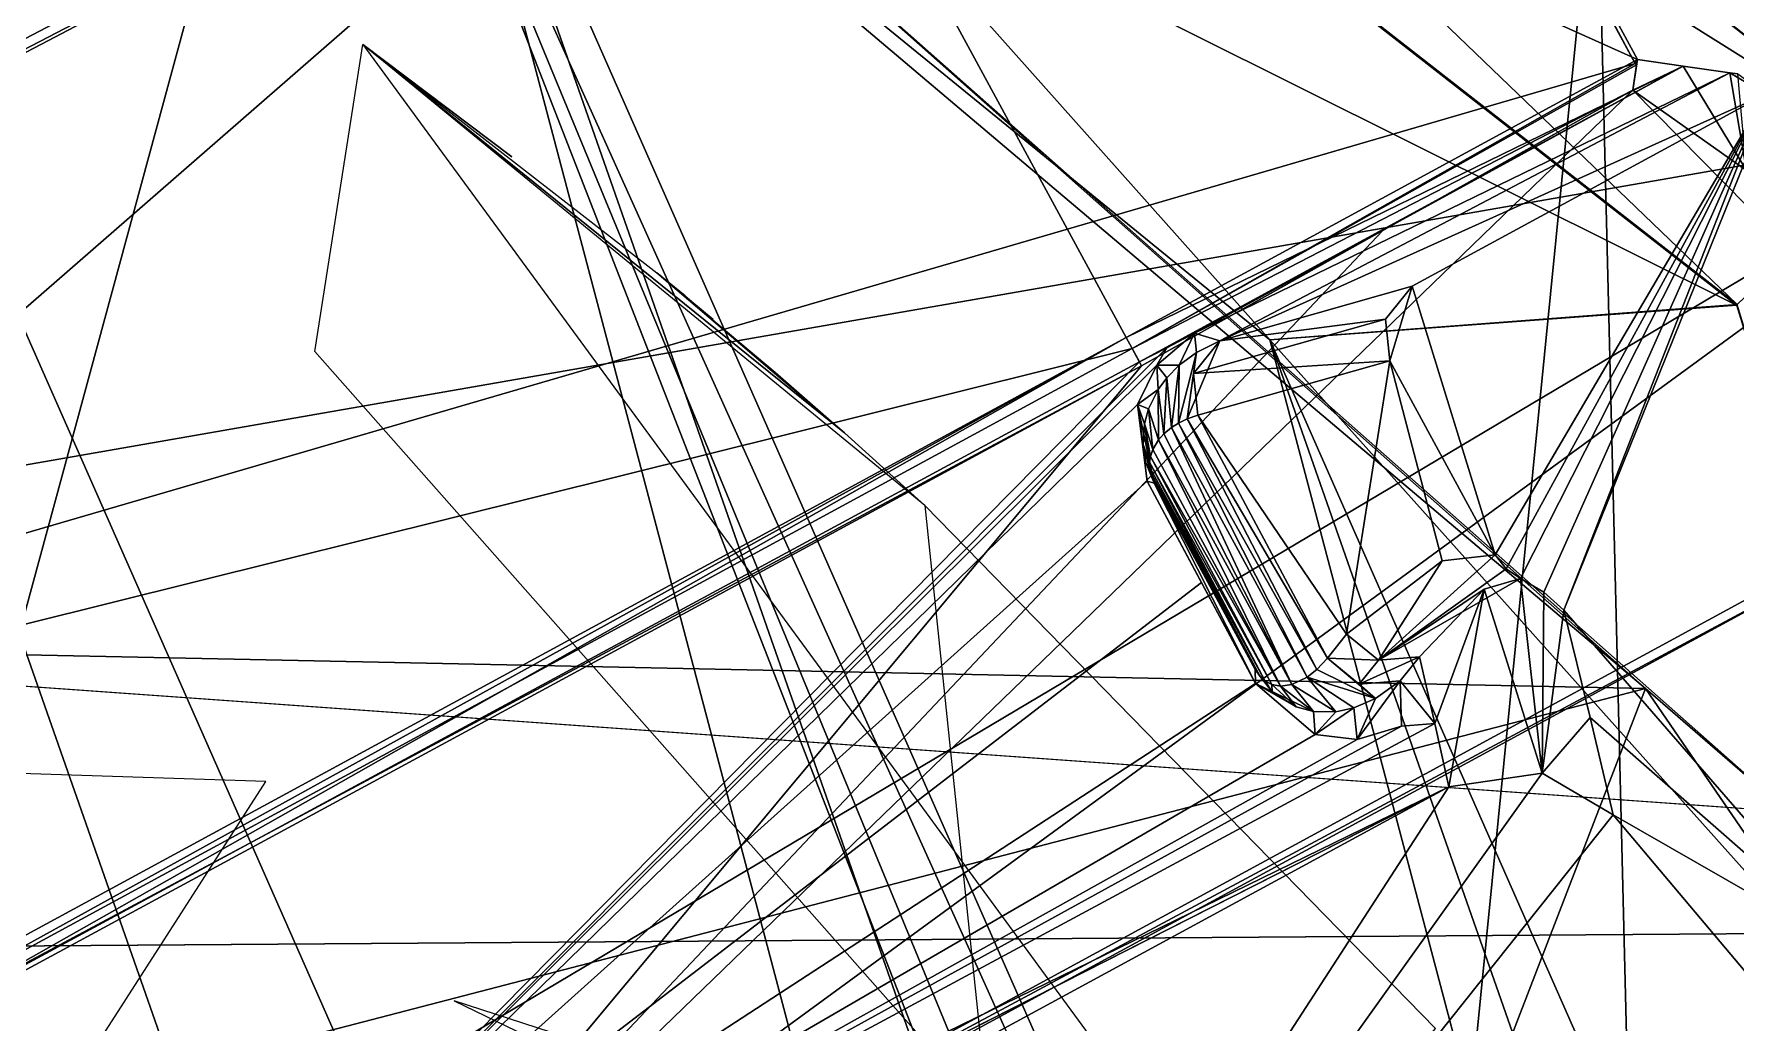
# Model space of a CAD drawing. Header units: millimetres. Extents: x -228 to 228, y -204 to 237.
# Drawn here: x 12.97 to 19.17, y 15.81 to 19.41 of the extents above; entities that cross this region are included whole.
import ezdxf

# ---------------------------------------------------------------- set-up
doc = ezdxf.new("R2010")
doc.units = ezdxf.units.MM
doc.header["$LTSCALE"] = 127.314815
for name, color, linetype in [('3353', 7, 'CONTINUOUS'), ('3354', 7, 'CONTINUOUS'), ('3355', 7, 'CONTINUOUS'), ('3398', 7, 'CONTINUOUS'), ('5003', 7, 'CONTINUOUS'), ('5114', 7, 'CONTINUOUS'), ('5116', 7, 'CONTINUOUS'), ('5117', 7, 'CONTINUOUS'), ('5121', 7, 'CONTINUOUS'), ('5138', 7, 'CONTINUOUS'), ('5141', 7, 'CONTINUOUS'), ('5152', 7, 'CONTINUOUS'), ('5195', 7, 'CONTINUOUS'), ('5198', 7, 'CONTINUOUS'), ('5199', 7, 'CONTINUOUS'), ('5215', 7, 'CONTINUOUS'), ('5216', 7, 'CONTINUOUS'), ('5218', 7, 'CONTINUOUS'), ('5220', 7, 'CONTINUOUS'), ('5223', 7, 'CONTINUOUS'), ('5224', 7, 'CONTINUOUS'), ('5233', 7, 'CONTINUOUS'), ('5247', 7, 'CONTINUOUS'), ('5255', 7, 'CONTINUOUS'), ('5256', 7, 'CONTINUOUS'), ('5269', 7, 'CONTINUOUS'), ('5270', 7, 'CONTINUOUS'), ('5271', 7, 'CONTINUOUS'), ('5272', 7, 'CONTINUOUS'), ('5273', 7, 'CONTINUOUS'), ('5274', 7, 'CONTINUOUS'), ('5275', 7, 'CONTINUOUS'), ('5276', 7, 'CONTINUOUS'), ('5277', 7, 'CONTINUOUS'), ('5642', 7, 'CONTINUOUS'), ('5678', 7, 'CONTINUOUS'), ('5707', 7, 'CONTINUOUS'), ('5712', 7, 'CONTINUOUS'), ('5754', 7, 'CONTINUOUS'), ('5763', 7, 'CONTINUOUS'), ('6039', 7, 'CONTINUOUS'), ('6048', 7, 'CONTINUOUS'), ('6049', 7, 'CONTINUOUS'), ('6050', 7, 'CONTINUOUS'), ('6301', 7, 'CONTINUOUS'), ('6312', 7, 'CONTINUOUS'), ('6323', 7, 'CONTINUOUS'), ('6337', 7, 'CONTINUOUS'), ('6340', 7, 'CONTINUOUS'), ('6341', 7, 'CONTINUOUS'), ('6358', 7, 'CONTINUOUS'), ('6359', 7, 'CONTINUOUS'), ('6361', 7, 'CONTINUOUS')]:
    doc.layers.add(name, color=color, linetype=linetype)

msp = doc.modelspace()

# ---------------------------------------------------------------- linework, layer by layer
at = {"layer": '3353', "color": 6, "linetype": 'Continuous'}
msp.add_3dface([(19.8316, 11.6493, 1039.99), (13.9923, 18.2542, 1039.99), (14.167, 19.3725, 1039.99), (19.8316, 11.6493, 1039.99)], dxfattribs=at)
at = {"layer": '3354', "color": 6, "linetype": 'Continuous'}
for points in [[(15.9226, 17.9575, 1043.0678), (14.167, 19.3725, 1039.99), (15.239, 18.5411, 1041.99), (15.9226, 17.9575, 1043.0678)], [(14.7105, 18.9631, 1041.99), (14.167, 19.3725, 1039.99), (14.167, 19.3725, 1041.99), (14.7105, 18.9631, 1041.99)], [(16.2158, 17.6931, 1042.99), (14.167, 19.3725, 1039.99), (15.9226, 17.9575, 1043.0678), (16.2158, 17.6931, 1042.99)], [(15.6702, 18.1781, 1043.2887), (15.9226, 17.9575, 1043.0678), (15.239, 18.5411, 1041.99), (15.6702, 18.1781, 1043.2887)], [(15.3415, 18.4564, 1044.49), (15.4436, 18.371, 1044.49), (15.239, 18.5411, 1041.99), (15.3415, 18.4564, 1044.49)], [(15.239, 18.5411, 1044.49), (15.3415, 18.4564, 1044.49), (15.239, 18.5411, 1041.99), (15.239, 18.5411, 1044.49)]]:
    msp.add_3dface(points, dxfattribs=at)
at = {"layer": '3355', "color": 6, "linetype": 'Continuous'}
for points in [[(18.0768, 15.787, 1042.99), (16.2158, 17.6931, 1042.99), (16.6, 14, 1042.99), (18.0768, 15.787, 1042.99)], [(11.8385, 16.752, 1042.99), (13.0839, 15.5507, 1042.99), (13.8143, 16.687, 1042.99), (11.8385, 16.752, 1042.99)]]:
    msp.add_3dface(points, dxfattribs=at)
at = {"layer": '3398', "color": 6, "linetype": 'Continuous'}
msp.add_3dface([(14.5, 15.8879, 1043.0779), (15.7728, 15.2728, 1043.29), (15.6097, 15.5273, 1043.0779), (14.5, 15.8879, 1043.0779)], dxfattribs=at)
at = {"layer": '5003', "color": 6, "linetype": 'Continuous'}
for points in [[(19.6542, 16.0326, 1039.01), (18.5441, 17.3122, 1039.01), (19.3181, 19.2283, 1039.01), (19.6542, 16.0326, 1039.01)], [(19.3181, 19.2283, 1039.01), (18.5441, 17.3122, 1039.01), (19.28, 19.1915, 1039.01), (19.3181, 19.2283, 1039.01)], [(17.9908, 18.4915, 1039.01), (19.28, 19.1915, 1039.01), (18.2942, 17.5129, 1039.01), (17.9908, 18.4915, 1039.01)], [(18.2942, 17.5129, 1039.01), (19.28, 19.1915, 1039.01), (18.3335, 17.4621, 1039.01), (18.2942, 17.5129, 1039.01)], [(18.3335, 17.4621, 1039.01), (19.28, 19.1915, 1039.01), (18.3867, 17.4264, 1039.01), (18.3335, 17.4621, 1039.01)], [(18.3867, 17.4264, 1039.01), (19.28, 19.1915, 1039.01), (18.4711, 17.3769, 1039.01), (18.3867, 17.4264, 1039.01)], [(19.28, 19.1915, 1039.01), (18.5441, 17.3122, 1039.01), (18.4711, 17.3769, 1039.01), (19.28, 19.1915, 1039.01)], [(17.8942, 18.3724, 1039.01), (17.9908, 18.4915, 1039.01), (17.9101, 18.2204, 1039.01), (17.8942, 18.3724, 1039.01)], [(17.9101, 18.2204, 1039.01), (17.9908, 18.4915, 1039.01), (18.2942, 17.5129, 1039.01), (17.9101, 18.2204, 1039.01)]]:
    msp.add_3dface(points, dxfattribs=at)
at = {"layer": '5114', "color": 6, "linetype": 'Continuous'}
for points in [[(17.1977, 18.3206, 1052.0822), (17.0602, 18.2046, 1052.2609), (17.0968, 18.2679, 1052.1896), (17.1977, 18.3206, 1052.0822)], [(12.9959, 14.1637, 1057.9875), (16.9974, 18.216, 1052.2954), (17.0968, 18.2679, 1052.1896), (12.9959, 14.1637, 1057.9875)], [(17.0602, 18.2046, 1052.2609), (12.9959, 14.1637, 1057.9875), (17.0968, 18.2679, 1052.1896), (17.0602, 18.2046, 1052.2609)], [(16.9974, 18.216, 1052.2954), (12.9959, 14.1637, 1057.9875), (12.3894, 15.724, 1057.1916), (16.9974, 18.216, 1052.2954)], [(16.9908, 18.0607, 1052.4133), (12.9959, 14.1637, 1057.9875), (17.0602, 18.2046, 1052.2609), (16.9908, 18.0607, 1052.4133)], [(17.025, 17.7818, 1052.592), (12.9959, 14.1637, 1057.9875), (16.9908, 18.0607, 1052.4133), (17.025, 17.7818, 1052.592)], [(17.2234, 17.4119, 1052.7188), (12.9959, 14.1637, 1057.9875), (17.025, 17.7818, 1052.592), (17.2234, 17.4119, 1052.7188)], [(17.4208, 17.0439, 1052.8383), (12.9959, 14.1637, 1057.9875), (17.2234, 17.4119, 1052.7188), (17.4208, 17.0439, 1052.8383)], [(17.6381, 16.8589, 1052.8107), (12.9959, 14.1637, 1057.9875), (17.4208, 17.0439, 1052.8383), (17.6381, 16.8589, 1052.8107)], [(17.9527, 16.8885, 1052.562), (12.9959, 14.1637, 1057.9875), (17.7905, 16.8399, 1052.7134), (17.9527, 16.8885, 1052.562)], [(17.7905, 16.8399, 1052.7134), (12.9959, 14.1637, 1057.9875), (17.6381, 16.8589, 1052.8107), (17.7905, 16.8399, 1052.7134)]]:
    msp.add_3dface(points, dxfattribs=at)
at = {"layer": '5116', "color": 6, "linetype": 'Continuous'}
for points in [[(17.4652, 21.7686, 1058.9762), (5.1839, 15.3314, 1070.61), (18.8036, 19.3037, 1058.9762), (17.4652, 21.7686, 1058.9762)], [(5.1839, 15.3314, 1070.61), (16.9705, 18.2655, 1060.7436), (18.8036, 19.3037, 1058.9762), (5.1839, 15.3314, 1070.61)], [(16.9705, 18.2655, 1060.7436), (18.8087, 19.2987, 1058.9744), (18.8036, 19.3037, 1058.9762), (16.9705, 18.2655, 1060.7436)], [(6.6371, 12.6549, 1070.61), (16.9705, 18.2655, 1060.7436), (5.1839, 15.3314, 1070.61), (6.6371, 12.6549, 1070.61)]]:
    msp.add_3dface(points, dxfattribs=at)
at = {"layer": '5117', "color": 6, "linetype": 'Continuous'}
for points in [[(5.9756, 12.3477, 1068.61), (4.5608, 14.9534, 1068.61), (15.6212, 20.7506, 1058.1328), (5.9756, 12.3477, 1068.61)], [(16.9488, 18.3056, 1058.1328), (5.9756, 12.3477, 1068.61), (15.6212, 20.7506, 1058.1328), (16.9488, 18.3056, 1058.1328)]]:
    msp.add_3dface(points, dxfattribs=at)
at = {"layer": '5121', "color": 6, "linetype": 'Continuous'}
for points in [[(13.8769, 14.4527, 1068.8681), (18.7958, 19.2055, 1063.3136), (17.8849, 18.6948, 1064.1264), (13.8769, 14.4527, 1068.8681)], [(18.7958, 19.2055, 1063.3136), (13.8769, 14.4527, 1068.8681), (19.4602, 18.532, 1063.3136), (18.7958, 19.2055, 1063.3136)], [(17.0052, 18.2016, 1064.9086), (13.8769, 14.4527, 1068.8681), (17.8849, 18.6948, 1064.1264), (17.0052, 18.2016, 1064.9086)], [(13.8769, 14.4527, 1068.8681), (20.1005, 17.8354, 1063.3136), (19.4602, 18.532, 1063.3136), (13.8769, 14.4527, 1068.8681)], [(13.8769, 14.4527, 1068.8681), (17.0052, 18.2016, 1064.9086), (12.122, 15.5591, 1069.1219), (13.8769, 14.4527, 1068.8681)]]:
    msp.add_3dface(points, dxfattribs=at)
at = {"layer": '5138', "color": 6, "linetype": 'Continuous'}
for points in [[(18.8087, 19.2987, 1058.9744), (18.7958, 19.2055, 1063.3136), (18.8127, 19.3176, 1058.1328), (18.8087, 19.2987, 1058.9744)], [(18.8127, 19.3176, 1058.1328), (18.7958, 19.2055, 1063.3136), (18.9795, 19.2932, 1052.3456), (18.8127, 19.3176, 1058.1328)], [(18.9795, 19.2932, 1052.3456), (18.7958, 19.2055, 1063.3136), (19.2103, 18.914, 1058.3704), (18.9795, 19.2932, 1052.3456)], [(18.8036, 19.3037, 1058.9762), (18.8087, 19.2987, 1058.9744), (18.8098, 19.308, 1058.5478), (18.8036, 19.3037, 1058.9762)], [(18.8087, 19.2987, 1058.9744), (18.8127, 19.3176, 1058.1328), (18.8098, 19.308, 1058.5478), (18.8087, 19.2987, 1058.9744)], [(19.1494, 19.2692, 1046.4914), (18.9795, 19.2932, 1052.3456), (19.2103, 18.914, 1058.3704), (19.1494, 19.2692, 1046.4914)], [(19.1494, 19.2692, 1046.4914), (19.2103, 18.914, 1058.3704), (19.1784, 19.2656, 1045.4653), (19.1494, 19.2692, 1046.4914)], [(18.7958, 19.2055, 1063.3136), (19.4602, 18.532, 1063.3136), (19.2103, 18.914, 1058.3704), (18.7958, 19.2055, 1063.3136)]]:
    msp.add_3dface(points, dxfattribs=at)
at = {"layer": '5141', "color": 6, "linetype": 'Continuous'}
for points in [[(17.4652, 21.7686, 1058.9762), (18.8036, 19.3037, 1058.9762), (17.4852, 21.7627, 1058.1328), (17.4652, 21.7686, 1058.9762)], [(18.8036, 19.3037, 1058.9762), (18.8127, 19.3176, 1058.1328), (17.4852, 21.7627, 1058.1328), (18.8036, 19.3037, 1058.9762)], [(18.8127, 19.3176, 1058.1328), (18.8036, 19.3037, 1058.9762), (18.8098, 19.308, 1058.5478), (18.8127, 19.3176, 1058.1328)]]:
    msp.add_3dface(points, dxfattribs=at)
at = {"layer": '5152', "color": 6, "linetype": 'Continuous'}
for points in [[(5.1839, 15.3314, 1070.61), (17.4652, 21.7686, 1058.9762), (15.6212, 20.7506, 1058.1328), (5.1839, 15.3314, 1070.61)], [(4.5608, 14.9534, 1068.61), (5.1839, 15.3314, 1070.61), (15.6212, 20.7506, 1058.1328), (4.5608, 14.9534, 1068.61)]]:
    msp.add_3dface(points, dxfattribs=at)
at = {"layer": '5195', "color": 6, "linetype": 'Continuous'}
for points in [[(18.8127, 19.3176, 1058.1328), (15.6212, 20.7506, 1058.1328), (17.4852, 21.7627, 1058.1328), (18.8127, 19.3176, 1058.1328)], [(16.9488, 18.3056, 1058.1328), (15.6212, 20.7506, 1058.1328), (18.8127, 19.3176, 1058.1328), (16.9488, 18.3056, 1058.1328)]]:
    msp.add_3dface(points, dxfattribs=at)
at = {"layer": '5198', "color": 6, "linetype": 'Continuous'}
msp.add_3dface([(19.686, 17.5671, 1061.5333), (9.8356, 12.2187, 1070.61), (20.976, 15.1914, 1061.5333), (19.686, 17.5671, 1061.5333)], dxfattribs=at)
at = {"layer": '5199', "color": 6, "linetype": 'Continuous'}
for points in [[(18.7234, 16.5661, 1060.0316), (15.1547, 12.0857, 1064.3025), (18.465, 16.7179, 1060.1569), (18.7234, 16.5661, 1060.0316)], [(15.1547, 12.0857, 1064.3025), (18.1249, 16.6684, 1060.418), (18.465, 16.7179, 1060.1569), (15.1547, 12.0857, 1064.3025)], [(15.1547, 12.0857, 1064.3025), (13.636, 14.2311, 1064.5543), (18.1249, 16.6684, 1060.418), (15.1547, 12.0857, 1064.3025)], [(15.1547, 12.0857, 1064.3025), (18.7234, 16.5661, 1060.0316), (19.4847, 15.6635, 1059.8386), (15.1547, 12.0857, 1064.3025)]]:
    msp.add_3dface(points, dxfattribs=at)
at = {"layer": '5215', "color": 6, "linetype": 'Continuous'}
for points in [[(16.9488, 18.3056, 1058.1328), (18.8127, 19.3176, 1058.1328), (18.9795, 19.2932, 1052.3456), (16.9488, 18.3056, 1058.1328)], [(16.9974, 18.216, 1052.2954), (16.9488, 18.3056, 1058.1328), (18.9795, 19.2932, 1052.3456), (16.9974, 18.216, 1052.2954)], [(17.0968, 18.2679, 1052.1896), (16.9974, 18.216, 1052.2954), (18.9795, 19.2932, 1052.3456), (17.0968, 18.2679, 1052.1896)], [(17.1977, 18.3206, 1052.0822), (17.0968, 18.2679, 1052.1896), (18.9795, 19.2932, 1052.3456), (17.1977, 18.3206, 1052.0822)], [(19.1494, 19.2692, 1046.4914), (17.1977, 18.3206, 1052.0822), (18.9795, 19.2932, 1052.3456), (19.1494, 19.2692, 1046.4914)], [(17.1977, 18.3206, 1052.0822), (19.1494, 19.2692, 1046.4914), (17.29, 18.2932, 1048.1818), (17.1977, 18.3206, 1052.0822)], [(19.1494, 19.2692, 1046.4914), (19.28, 19.1915, 1039.01), (17.29, 18.2932, 1048.1818), (19.1494, 19.2692, 1046.4914)], [(19.28, 19.1915, 1039.01), (17.9908, 18.4915, 1039.01), (17.29, 18.2932, 1048.1818), (19.28, 19.1915, 1039.01)]]:
    msp.add_3dface(points, dxfattribs=at)
at = {"layer": '5216', "color": 6, "linetype": 'Continuous'}
for points in [[(18.8087, 19.2987, 1058.9744), (16.9705, 18.2655, 1060.7436), (18.7958, 19.2055, 1063.3136), (18.8087, 19.2987, 1058.9744)], [(16.9705, 18.2655, 1060.7436), (17.0052, 18.2016, 1064.9086), (18.7958, 19.2055, 1063.3136), (16.9705, 18.2655, 1060.7436)], [(18.7958, 19.2055, 1063.3136), (17.0052, 18.2016, 1064.9086), (17.8849, 18.6948, 1064.1264), (18.7958, 19.2055, 1063.3136)]]:
    msp.add_3dface(points, dxfattribs=at)
at = {"layer": '5218', "color": 6, "linetype": 'Continuous'}
for points in [[(5.9756, 12.3477, 1068.61), (16.9488, 18.3056, 1058.1328), (6.0178, 12.2699, 1063.5438), (5.9756, 12.3477, 1068.61)], [(6.0178, 12.2699, 1063.5438), (16.9488, 18.3056, 1058.1328), (12.3894, 15.724, 1057.1916), (6.0178, 12.2699, 1063.5438)], [(16.9488, 18.3056, 1058.1328), (16.9974, 18.216, 1052.2954), (12.3894, 15.724, 1057.1916), (16.9488, 18.3056, 1058.1328)]]:
    msp.add_3dface(points, dxfattribs=at)
at = {"layer": '5220', "color": 6, "linetype": 'Continuous'}
for points in [[(17.0052, 18.2016, 1064.9086), (16.9705, 18.2655, 1060.7436), (6.6371, 12.6549, 1070.61), (17.0052, 18.2016, 1064.9086)], [(12.122, 15.5591, 1069.1219), (17.0052, 18.2016, 1064.9086), (6.6371, 12.6549, 1070.61), (12.122, 15.5591, 1069.1219)]]:
    msp.add_3dface(points, dxfattribs=at)
at = {"layer": '5223', "color": 6, "linetype": 'Continuous'}
for points in [[(20.1005, 17.8354, 1063.3136), (13.8769, 14.4527, 1068.8681), (19.686, 17.5671, 1061.5333), (20.1005, 17.8354, 1063.3136)], [(19.686, 17.5671, 1061.5333), (13.8769, 14.4527, 1068.8681), (9.8356, 12.2187, 1070.61), (19.686, 17.5671, 1061.5333)]]:
    msp.add_3dface(points, dxfattribs=at)
at = {"layer": '5224', "color": 6, "linetype": 'Continuous'}
for points in [[(18.0737, 16.8985, 1053.8755), (17.948, 17.054, 1048.2734), (18.0177, 17.1413, 1046.945), (18.0737, 16.8985, 1053.8755)], [(17.9527, 16.8885, 1052.562), (17.948, 17.054, 1048.2734), (18.0737, 16.8985, 1053.8755), (17.9527, 16.8885, 1052.562)], [(12.9959, 14.1637, 1057.9875), (17.9527, 16.8885, 1052.562), (18.0737, 16.8985, 1053.8755), (12.9959, 14.1637, 1057.9875)], [(18.1249, 16.6684, 1060.418), (12.9959, 14.1637, 1057.9875), (18.0737, 16.8985, 1053.8755), (18.1249, 16.6684, 1060.418)], [(13.5092, 14.3251, 1060.51), (11.9535, 13.5365, 1060.51), (18.1249, 16.6684, 1060.418), (13.5092, 14.3251, 1060.51)], [(11.9535, 13.5365, 1060.51), (12.9959, 14.1637, 1057.9875), (18.1249, 16.6684, 1060.418), (11.9535, 13.5365, 1060.51)], [(13.636, 14.2311, 1064.5543), (13.5092, 14.3251, 1060.51), (18.1249, 16.6684, 1060.418), (13.636, 14.2311, 1064.5543)]]:
    msp.add_3dface(points, dxfattribs=at)
at = {"layer": '5233', "color": 6, "linetype": 'Continuous'}
for points in [[(18.6404, 16.921, 1050.062), (18.5441, 17.3122, 1039.01), (19.6542, 16.0326, 1039.01), (18.6404, 16.921, 1050.062)], [(18.7234, 16.5661, 1060.0316), (18.6404, 16.921, 1050.062), (19.6542, 16.0326, 1039.01), (18.7234, 16.5661, 1060.0316)], [(19.4847, 15.6635, 1059.8386), (18.7234, 16.5661, 1060.0316), (19.6542, 16.0326, 1039.01), (19.4847, 15.6635, 1059.8386)]]:
    msp.add_3dface(points, dxfattribs=at)
at = {"layer": '5247', "color": 6, "linetype": 'Continuous'}
for points in [[(17.4208, 17.0439, 1052.8383), (17.2234, 17.4119, 1052.7188), (17.025, 17.7818, 1052.592), (17.4208, 17.0439, 1052.8383)], [(17.4208, 17.0439, 1052.8383), (17.025, 17.7818, 1052.592), (17.0505, 17.7743, 1051.5141), (17.4208, 17.0439, 1052.8383)], [(17.4208, 17.0439, 1052.8383), (17.0505, 17.7743, 1051.5141), (17.4193, 17.095, 1051.5141), (17.4208, 17.0439, 1052.8383)]]:
    msp.add_3dface(points, dxfattribs=at)
at = {"layer": '5255', "color": 6, "linetype": 'Continuous'}
for points in [[(17.9101, 18.2204, 1039.01), (17.7521, 17.2245, 1046.9365), (17.2102, 18.0223, 1048.1698), (17.9101, 18.2204, 1039.01)], [(17.7521, 17.2245, 1046.9365), (17.9101, 18.2204, 1039.01), (18.1001, 17.4909, 1041.3483), (17.7521, 17.2245, 1046.9365)], [(17.9101, 18.2204, 1039.01), (18.2942, 17.5129, 1039.01), (18.1001, 17.4909, 1041.3483), (17.9101, 18.2204, 1039.01)], [(17.1145, 17.9775, 1049.532), (17.1398, 17.9935, 1049.146), (17.6089, 17.0674, 1049.5286), (17.1145, 17.9775, 1049.532)], [(17.1398, 17.9935, 1049.146), (17.1713, 18.0088, 1048.6942), (17.6435, 17.0951, 1048.9655), (17.1398, 17.9935, 1049.146)], [(17.6089, 17.0674, 1049.5286), (17.1398, 17.9935, 1049.146), (17.6435, 17.0951, 1048.9655), (17.6089, 17.0674, 1049.5286)], [(17.1713, 18.0088, 1048.6942), (17.2102, 18.0223, 1048.1698), (17.6824, 17.1371, 1048.265), (17.1713, 18.0088, 1048.6942)], [(17.6435, 17.0951, 1048.9655), (17.1713, 18.0088, 1048.6942), (17.6824, 17.1371, 1048.265), (17.6435, 17.0951, 1048.9655)], [(17.2102, 18.0223, 1048.1698), (17.7521, 17.2245, 1046.9365), (17.6824, 17.1371, 1048.265), (17.2102, 18.0223, 1048.1698)], [(17.046, 17.8975, 1050.801), (17.0669, 17.9323, 1050.3504), (17.511, 17.0346, 1050.8414), (17.046, 17.8975, 1050.801)], [(17.0669, 17.9323, 1050.3504), (17.086, 17.9538, 1050.0014), (17.5533, 17.0402, 1050.3272), (17.0669, 17.9323, 1050.3504)], [(17.511, 17.0346, 1050.8414), (17.0669, 17.9323, 1050.3504), (17.5533, 17.0402, 1050.3272), (17.511, 17.0346, 1050.8414)], [(17.086, 17.9538, 1050.0014), (17.1145, 17.9775, 1049.532), (17.5533, 17.0402, 1050.3272), (17.086, 17.9538, 1050.0014)], [(17.5533, 17.0402, 1050.3272), (17.1145, 17.9775, 1049.532), (17.6089, 17.0674, 1049.5286), (17.5533, 17.0402, 1050.3272)], [(17.0341, 17.851, 1051.223), (17.0372, 17.8711, 1051.0639), (17.4796, 17.0407, 1051.1603), (17.0341, 17.851, 1051.223)], [(17.0372, 17.8711, 1051.0639), (17.046, 17.8975, 1050.801), (17.511, 17.0346, 1050.8414), (17.0372, 17.8711, 1051.0639)], [(17.4796, 17.0407, 1051.1603), (17.0372, 17.8711, 1051.0639), (17.511, 17.0346, 1050.8414), (17.4796, 17.0407, 1051.1603)], [(17.0339, 17.8342, 1051.3291), (17.0341, 17.851, 1051.223), (17.4559, 17.0532, 1051.3521), (17.0339, 17.8342, 1051.3291)], [(17.036, 17.8165, 1051.4144), (17.0339, 17.8342, 1051.3291), (17.4559, 17.0532, 1051.3521), (17.036, 17.8165, 1051.4144)], [(17.4559, 17.0532, 1051.3521), (17.0341, 17.851, 1051.223), (17.4796, 17.0407, 1051.1603), (17.4559, 17.0532, 1051.3521)], [(17.0399, 17.8006, 1051.4674), (17.036, 17.8165, 1051.4144), (17.4372, 17.0702, 1051.46), (17.0399, 17.8006, 1051.4674)], [(17.4372, 17.0702, 1051.46), (17.036, 17.8165, 1051.4144), (17.4559, 17.0532, 1051.3521), (17.4372, 17.0702, 1051.46)], [(17.051, 17.7745, 1051.5021), (17.0399, 17.8006, 1051.4674), (17.4198, 17.0952, 1051.5021), (17.051, 17.7745, 1051.5021)], [(17.4198, 17.0952, 1051.5021), (17.0399, 17.8006, 1051.4674), (17.4372, 17.0702, 1051.46), (17.4198, 17.0952, 1051.5021)]]:
    msp.add_3dface(points, dxfattribs=at)
at = {"layer": '5256', "color": 6, "linetype": 'Continuous'}
msp.add_3dface([(19.28, 19.1915, 1039.01), (19.1494, 19.2692, 1046.4914), (19.1784, 19.2656, 1045.4653), (19.28, 19.1915, 1039.01)], dxfattribs=at)
at = {"layer": '5269', "color": 6, "linetype": 'Continuous'}
for points in [[(18.0737, 16.8985, 1053.8755), (18.0177, 17.1413, 1046.945), (18.2536, 17.3877, 1041.3462), (18.0737, 16.8985, 1053.8755)], [(18.1249, 16.6684, 1060.418), (18.0737, 16.8985, 1053.8755), (18.2536, 17.3877, 1041.3462), (18.1249, 16.6684, 1060.418)], [(18.465, 16.7179, 1060.1569), (18.1249, 16.6684, 1060.418), (18.2536, 17.3877, 1041.3462), (18.465, 16.7179, 1060.1569)], [(18.3867, 17.4264, 1039.01), (18.465, 16.7179, 1060.1569), (18.2536, 17.3877, 1041.3462), (18.3867, 17.4264, 1039.01)], [(18.3867, 17.4264, 1039.01), (18.4711, 17.3769, 1039.01), (18.465, 16.7179, 1060.1569), (18.3867, 17.4264, 1039.01)], [(18.4711, 17.3769, 1039.01), (18.5441, 17.3122, 1039.01), (18.465, 16.7179, 1060.1569), (18.4711, 17.3769, 1039.01)], [(18.5441, 17.3122, 1039.01), (18.6404, 16.921, 1050.062), (18.465, 16.7179, 1060.1569), (18.5441, 17.3122, 1039.01)], [(18.6404, 16.921, 1050.062), (18.7234, 16.5661, 1060.0316), (18.465, 16.7179, 1060.1569), (18.6404, 16.921, 1050.062)]]:
    msp.add_3dface(points, dxfattribs=at)
at = {"layer": '5270', "color": 6, "linetype": 'Continuous'}
for points in [[(17.4208, 17.0439, 1052.8383), (17.4193, 17.095, 1051.5141), (17.4814, 17.0142, 1051.3964), (17.4208, 17.0439, 1052.8383)], [(17.6381, 16.8589, 1052.8107), (17.4208, 17.0439, 1052.8383), (17.6317, 16.9425, 1050.6822), (17.6381, 16.8589, 1052.8107)], [(17.6317, 16.9425, 1050.6822), (17.4208, 17.0439, 1052.8383), (17.5682, 16.9593, 1051.0309), (17.6317, 16.9425, 1050.6822)], [(17.5682, 16.9593, 1051.0309), (17.4208, 17.0439, 1052.8383), (17.4814, 17.0142, 1051.3964), (17.5682, 16.9593, 1051.0309)], [(17.948, 17.054, 1048.2734), (17.9527, 16.8885, 1052.562), (17.7905, 16.8399, 1052.7134), (17.948, 17.054, 1048.2734)], [(17.948, 17.054, 1048.2734), (17.7905, 16.8399, 1052.7134), (17.8572, 16.9899, 1049.0762), (17.948, 17.054, 1048.2734)], [(17.7126, 16.9418, 1050.1678), (17.6381, 16.8589, 1052.8107), (17.6317, 16.9425, 1050.6822), (17.7126, 16.9418, 1050.1678)], [(17.7905, 16.8399, 1052.7134), (17.6381, 16.8589, 1052.8107), (17.7786, 16.956, 1049.6962), (17.7905, 16.8399, 1052.7134)], [(17.7786, 16.956, 1049.6962), (17.6381, 16.8589, 1052.8107), (17.7126, 16.9418, 1050.1678), (17.7786, 16.956, 1049.6962)], [(17.8572, 16.9899, 1049.0762), (17.7905, 16.8399, 1052.7134), (17.7786, 16.956, 1049.6962), (17.8572, 16.9899, 1049.0762)]]:
    msp.add_3dface(points, dxfattribs=at)
at = {"layer": '5271', "color": 6, "linetype": 'Continuous'}
for points in [[(17.0602, 18.2046, 1052.2609), (17.1977, 18.3206, 1052.0822), (17.1422, 18.2045, 1049.4336), (17.0602, 18.2046, 1052.2609)], [(17.1422, 18.2045, 1049.4336), (17.1977, 18.3206, 1052.0822), (17.205, 18.2509, 1048.8715), (17.1422, 18.2045, 1049.4336)], [(17.1977, 18.3206, 1052.0822), (17.29, 18.2932, 1048.1818), (17.205, 18.2509, 1048.8715), (17.1977, 18.3206, 1052.0822)], [(16.9908, 18.0607, 1052.4133), (17.0602, 18.2046, 1052.2609), (17.0653, 18.1153, 1050.2346), (16.9908, 18.0607, 1052.4133)], [(17.0653, 18.1153, 1050.2346), (17.0602, 18.2046, 1052.2609), (17.0968, 18.1582, 1049.8844), (17.0653, 18.1153, 1050.2346)], [(17.0968, 18.1582, 1049.8844), (17.0602, 18.2046, 1052.2609), (17.1422, 18.2045, 1049.4336), (17.0968, 18.1582, 1049.8844)], [(17.0305, 18.0448, 1050.7021), (16.9908, 18.0607, 1052.4133), (17.0653, 18.1153, 1050.2346), (17.0305, 18.0448, 1050.7021)], [(17.025, 17.7818, 1052.592), (16.9908, 18.0607, 1052.4133), (17.0505, 17.7743, 1051.5141), (17.025, 17.7818, 1052.592)], [(17.0505, 17.7743, 1051.5141), (16.9908, 18.0607, 1052.4133), (17.0199, 17.8523, 1051.4382), (17.0505, 17.7743, 1051.5141)], [(17.0199, 17.8523, 1051.4382), (16.9908, 18.0607, 1052.4133), (17.0105, 17.9151, 1051.28), (17.0199, 17.8523, 1051.4382)], [(17.0105, 17.9151, 1051.28), (16.9908, 18.0607, 1052.4133), (17.0156, 17.9907, 1050.9848), (17.0105, 17.9151, 1051.28)], [(17.0156, 17.9907, 1050.9848), (16.9908, 18.0607, 1052.4133), (17.0305, 18.0448, 1050.7021), (17.0156, 17.9907, 1050.9848)]]:
    msp.add_3dface(points, dxfattribs=at)
at = {"layer": '5272', "color": 6, "linetype": 'Continuous'}
for points in [[(17.9908, 18.4915, 1039.01), (17.8942, 18.3724, 1039.01), (17.29, 18.2932, 1048.1818), (17.9908, 18.4915, 1039.01)], [(17.8942, 18.3724, 1039.01), (17.9101, 18.2204, 1039.01), (17.1942, 18.1744, 1048.1719), (17.8942, 18.3724, 1039.01)], [(17.29, 18.2932, 1048.1818), (17.8942, 18.3724, 1039.01), (17.1942, 18.1744, 1048.1719), (17.29, 18.2932, 1048.1818)], [(17.9101, 18.2204, 1039.01), (17.2102, 18.0223, 1048.1698), (17.1942, 18.1744, 1048.1719), (17.9101, 18.2204, 1039.01)]]:
    msp.add_3dface(points, dxfattribs=at)
at = {"layer": '5273', "color": 6, "linetype": 'Continuous'}
for points in [[(17.1713, 18.0088, 1048.6942), (17.1398, 17.9935, 1049.146), (17.205, 18.2509, 1048.8715), (17.1713, 18.0088, 1048.6942)], [(17.1398, 17.9935, 1049.146), (17.1422, 18.2045, 1049.4336), (17.205, 18.2509, 1048.8715), (17.1398, 17.9935, 1049.146)], [(17.29, 18.2932, 1048.1818), (17.1713, 18.0088, 1048.6942), (17.205, 18.2509, 1048.8715), (17.29, 18.2932, 1048.1818)], [(17.1713, 18.0088, 1048.6942), (17.29, 18.2932, 1048.1818), (17.1942, 18.1744, 1048.1719), (17.1713, 18.0088, 1048.6942)], [(17.1145, 17.9775, 1049.532), (17.0968, 18.1582, 1049.8844), (17.1422, 18.2045, 1049.4336), (17.1145, 17.9775, 1049.532)], [(17.1398, 17.9935, 1049.146), (17.1145, 17.9775, 1049.532), (17.1422, 18.2045, 1049.4336), (17.1398, 17.9935, 1049.146)], [(17.2102, 18.0223, 1048.1698), (17.1713, 18.0088, 1048.6942), (17.1942, 18.1744, 1048.1719), (17.2102, 18.0223, 1048.1698)], [(17.0669, 17.9323, 1050.3504), (17.0305, 18.0448, 1050.7021), (17.0653, 18.1153, 1050.2346), (17.0669, 17.9323, 1050.3504)], [(17.086, 17.9538, 1050.0014), (17.0653, 18.1153, 1050.2346), (17.0968, 18.1582, 1049.8844), (17.086, 17.9538, 1050.0014)], [(17.086, 17.9538, 1050.0014), (17.0669, 17.9323, 1050.3504), (17.0653, 18.1153, 1050.2346), (17.086, 17.9538, 1050.0014)], [(17.1145, 17.9775, 1049.532), (17.086, 17.9538, 1050.0014), (17.0968, 18.1582, 1049.8844), (17.1145, 17.9775, 1049.532)], [(17.0341, 17.851, 1051.223), (17.0105, 17.9151, 1051.28), (17.0156, 17.9907, 1050.9848), (17.0341, 17.851, 1051.223)], [(17.046, 17.8975, 1050.801), (17.0156, 17.9907, 1050.9848), (17.0305, 18.0448, 1050.7021), (17.046, 17.8975, 1050.801)], [(17.046, 17.8975, 1050.801), (17.0372, 17.8711, 1051.0639), (17.0156, 17.9907, 1050.9848), (17.046, 17.8975, 1050.801)], [(17.0372, 17.8711, 1051.0639), (17.0341, 17.851, 1051.223), (17.0156, 17.9907, 1050.9848), (17.0372, 17.8711, 1051.0639)], [(17.0669, 17.9323, 1050.3504), (17.046, 17.8975, 1050.801), (17.0305, 18.0448, 1050.7021), (17.0669, 17.9323, 1050.3504)], [(17.0341, 17.851, 1051.223), (17.0339, 17.8342, 1051.3291), (17.0105, 17.9151, 1051.28), (17.0341, 17.851, 1051.223)], [(17.0339, 17.8342, 1051.3291), (17.036, 17.8165, 1051.4144), (17.0105, 17.9151, 1051.28), (17.0339, 17.8342, 1051.3291)], [(17.036, 17.8165, 1051.4144), (17.0199, 17.8523, 1051.4382), (17.0105, 17.9151, 1051.28), (17.036, 17.8165, 1051.4144)], [(17.0505, 17.7743, 1051.5141), (17.0199, 17.8523, 1051.4382), (17.0507, 17.7744, 1051.5081), (17.0505, 17.7743, 1051.5141)], [(17.036, 17.8165, 1051.4144), (17.0399, 17.8006, 1051.4674), (17.0199, 17.8523, 1051.4382), (17.036, 17.8165, 1051.4144)], [(17.0399, 17.8006, 1051.4674), (17.051, 17.7745, 1051.5021), (17.0199, 17.8523, 1051.4382), (17.0399, 17.8006, 1051.4674)], [(17.0199, 17.8523, 1051.4382), (17.051, 17.7745, 1051.5021), (17.0507, 17.7744, 1051.5081), (17.0199, 17.8523, 1051.4382)]]:
    msp.add_3dface(points, dxfattribs=at)
at = {"layer": '5274', "color": 6, "linetype": 'Continuous'}
for points in [[(17.4193, 17.095, 1051.5141), (17.0505, 17.7743, 1051.5141), (17.0507, 17.7744, 1051.5081), (17.4193, 17.095, 1051.5141)], [(17.051, 17.7745, 1051.5021), (17.4195, 17.0951, 1051.5081), (17.0507, 17.7744, 1051.5081), (17.051, 17.7745, 1051.5021)], [(17.4195, 17.0951, 1051.5081), (17.4193, 17.095, 1051.5141), (17.0507, 17.7744, 1051.5081), (17.4195, 17.0951, 1051.5081)], [(17.051, 17.7745, 1051.5021), (17.4198, 17.0952, 1051.5021), (17.4195, 17.0951, 1051.5081), (17.051, 17.7745, 1051.5021)]]:
    msp.add_3dface(points, dxfattribs=at)
at = {"layer": '5275', "color": 6, "linetype": 'Continuous'}
for points in [[(17.6435, 17.0951, 1048.9655), (17.6824, 17.1371, 1048.265), (17.8572, 16.9899, 1049.0762), (17.6435, 17.0951, 1048.9655)], [(17.8572, 16.9899, 1049.0762), (17.6824, 17.1371, 1048.265), (17.7986, 17.0419, 1048.2648), (17.8572, 16.9899, 1049.0762)], [(17.4372, 17.0702, 1051.46), (17.4193, 17.095, 1051.5141), (17.4195, 17.0951, 1051.5081), (17.4372, 17.0702, 1051.46)], [(17.4193, 17.095, 1051.5141), (17.4372, 17.0702, 1051.46), (17.4814, 17.0142, 1051.3964), (17.4193, 17.095, 1051.5141)], [(17.4198, 17.0952, 1051.5021), (17.4372, 17.0702, 1051.46), (17.4195, 17.0951, 1051.5081), (17.4198, 17.0952, 1051.5021)], [(17.4372, 17.0702, 1051.46), (17.4559, 17.0532, 1051.3521), (17.4814, 17.0142, 1051.3964), (17.4372, 17.0702, 1051.46)], [(17.5533, 17.0402, 1050.3272), (17.6089, 17.0674, 1049.5286), (17.7126, 16.9418, 1050.1678), (17.5533, 17.0402, 1050.3272)], [(17.6089, 17.0674, 1049.5286), (17.6435, 17.0951, 1048.9655), (17.8572, 16.9899, 1049.0762), (17.6089, 17.0674, 1049.5286)], [(17.6089, 17.0674, 1049.5286), (17.8572, 16.9899, 1049.0762), (17.7786, 16.956, 1049.6962), (17.6089, 17.0674, 1049.5286)], [(17.6089, 17.0674, 1049.5286), (17.7786, 16.956, 1049.6962), (17.7126, 16.9418, 1050.1678), (17.6089, 17.0674, 1049.5286)], [(17.4559, 17.0532, 1051.3521), (17.4796, 17.0407, 1051.1603), (17.4814, 17.0142, 1051.3964), (17.4559, 17.0532, 1051.3521)], [(17.4796, 17.0407, 1051.1603), (17.511, 17.0346, 1050.8414), (17.5682, 16.9593, 1051.0309), (17.4796, 17.0407, 1051.1603)], [(17.4796, 17.0407, 1051.1603), (17.5682, 16.9593, 1051.0309), (17.4814, 17.0142, 1051.3964), (17.4796, 17.0407, 1051.1603)], [(17.511, 17.0346, 1050.8414), (17.5533, 17.0402, 1050.3272), (17.6317, 16.9425, 1050.6822), (17.511, 17.0346, 1050.8414)], [(17.511, 17.0346, 1050.8414), (17.6317, 16.9425, 1050.6822), (17.5682, 16.9593, 1051.0309), (17.511, 17.0346, 1050.8414)], [(17.5533, 17.0402, 1050.3272), (17.7126, 16.9418, 1050.1678), (17.6317, 16.9425, 1050.6822), (17.5533, 17.0402, 1050.3272)], [(17.948, 17.054, 1048.2734), (17.8572, 16.9899, 1049.0762), (17.7986, 17.0419, 1048.2648), (17.948, 17.054, 1048.2734)]]:
    msp.add_3dface(points, dxfattribs=at)
at = {"layer": '5276', "color": 6, "linetype": 'Continuous'}
for points in [[(17.6824, 17.1371, 1048.265), (17.7521, 17.2245, 1046.9365), (17.8683, 17.1292, 1046.9364), (17.6824, 17.1371, 1048.265)], [(17.6824, 17.1371, 1048.265), (17.8683, 17.1292, 1046.9364), (17.7986, 17.0419, 1048.2648), (17.6824, 17.1371, 1048.265)], [(18.0177, 17.1413, 1046.945), (17.948, 17.054, 1048.2734), (17.7986, 17.0419, 1048.2648), (18.0177, 17.1413, 1046.945)], [(17.8683, 17.1292, 1046.9364), (18.0177, 17.1413, 1046.945), (17.7986, 17.0419, 1048.2648), (17.8683, 17.1292, 1046.9364)]]:
    msp.add_3dface(points, dxfattribs=at)
at = {"layer": '5277', "color": 6, "linetype": 'Continuous'}
for points in [[(17.7521, 17.2245, 1046.9365), (18.1001, 17.4909, 1041.3483), (17.8683, 17.1292, 1046.9364), (17.7521, 17.2245, 1046.9365)], [(18.2942, 17.5129, 1039.01), (18.3335, 17.4621, 1039.01), (17.8683, 17.1292, 1046.9364), (18.2942, 17.5129, 1039.01)], [(18.1001, 17.4909, 1041.3483), (18.2942, 17.5129, 1039.01), (17.8683, 17.1292, 1046.9364), (18.1001, 17.4909, 1041.3483)], [(18.3335, 17.4621, 1039.01), (18.3867, 17.4264, 1039.01), (17.8683, 17.1292, 1046.9364), (18.3335, 17.4621, 1039.01)], [(18.3867, 17.4264, 1039.01), (18.2536, 17.3877, 1041.3462), (17.8683, 17.1292, 1046.9364), (18.3867, 17.4264, 1039.01)], [(18.2536, 17.3877, 1041.3462), (18.0177, 17.1413, 1046.945), (17.8683, 17.1292, 1046.9364), (18.2536, 17.3877, 1041.3462)]]:
    msp.add_3dface(points, dxfattribs=at)
at = {"layer": '5642', "color": 6, "linetype": 'Continuous'}
for points in [[(20.1762, 19.1029, 1036.99), (16.9593, 22.0968, 1034.99), (13.2433, 24.4257, 1036.99), (20.1762, 19.1029, 1036.99)], [(20.2256, 19.1524, 1034.99), (16.9593, 22.0968, 1034.99), (20.1762, 19.1029, 1036.99), (20.2256, 19.1524, 1034.99)]]:
    msp.add_3dface(points, dxfattribs=at)
at = {"layer": '5678', "color": 6, "linetype": 'Continuous'}
for points in [[(7.5, 17.2624, 1036.49), (7.5, 24.2625, 1036.49), (13.6588, 21.4092, 1036.49), (7.5, 17.2624, 1036.49)], [(18.842, 17.0263, 1036.49), (7.5, 17.2624, 1036.49), (13.6588, 21.4092, 1036.49), (18.842, 17.0263, 1036.49)], [(11.2863, 15.0619, 1036.49), (7.5, 17.2624, 1036.49), (18.842, 17.0263, 1036.49), (11.2863, 15.0619, 1036.49)], [(17.5904, 13.7822, 1036.49), (11.2863, 15.0619, 1036.49), (18.842, 17.0263, 1036.49), (17.5904, 13.7822, 1036.49)], [(22.6791, 11.427, 1036.49), (17.5904, 13.7822, 1036.49), (18.842, 17.0263, 1036.49), (22.6791, 11.427, 1036.49)]]:
    msp.add_3dface(points, dxfattribs=at)
at = {"layer": '5707', "color": 6, "linetype": 'Continuous'}
msp.add_3dface([(16.9593, 22.0968, 1034.99), (20.2256, 19.1524, 1034.99), (19.9016, 19.5964, 1034.99), (16.9593, 22.0968, 1034.99)], dxfattribs=at)
at = {"layer": '5712', "color": 6, "linetype": 'Continuous'}
for points in [[(17.6196, 23.3358, 1031.99), (16.1324, 24.5599, 1032.0511), (22.4831, 18.9196, 1032.0511), (17.6196, 23.3358, 1031.99)], [(16.1324, 24.5599, 1032.0511), (21.2511, 20.3747, 1032.197), (22.4831, 18.9196, 1032.0511), (16.1324, 24.5599, 1032.0511)], [(21.1288, 20.2134, 1031.99), (17.6196, 23.3358, 1031.99), (22.4831, 18.9196, 1032.0511), (21.1288, 20.2134, 1031.99)]]:
    msp.add_3dface(points, dxfattribs=at)
at = {"layer": '5754', "color": 6, "linetype": 'Continuous'}
for points in [[(18.842, 17.0263, 1036.49), (13.6588, 21.4092, 1036.49), (14.0211, 21.2993, 1033.49), (18.842, 17.0263, 1036.49)], [(19.4215, 16.5244, 1033.49), (18.842, 17.0263, 1036.49), (14.0211, 21.2993, 1033.49), (19.4215, 16.5244, 1033.49)], [(22.6791, 11.427, 1036.49), (18.842, 17.0263, 1036.49), (19.4215, 16.5244, 1033.49), (22.6791, 11.427, 1036.49)]]:
    msp.add_3dface(points, dxfattribs=at)
at = {"layer": '5763', "color": 6, "linetype": 'Continuous'}
msp.add_3dface([(13.3259, 24.6256, 1033.49), (20.1313, 19.5267, 1032.183), (20.3283, 19.2552, 1033.49), (13.3259, 24.6256, 1033.49)], dxfattribs=at)
at = {"layer": '6039', "color": 6, "linetype": 'Continuous'}
for points in [[(5, 27.3313, 1036.99), (5, 16.4572, 1036.99), (13.2433, 24.4257, 1036.99), (5, 27.3313, 1036.99)], [(5, 16.4572, 1036.99), (20.1762, 19.1029, 1036.99), (13.2433, 24.4257, 1036.99), (5, 16.4572, 1036.99)], [(20.1762, 19.1029, 1036.99), (5, 16.4572, 1036.99), (10.6955, 13.4702, 1036.99), (20.1762, 19.1029, 1036.99)], [(25.1125, 11.8897, 1036.99), (20.1762, 19.1029, 1036.99), (10.6955, 13.4702, 1036.99), (25.1125, 11.8897, 1036.99)]]:
    msp.add_3dface(points, dxfattribs=at)
at = {"layer": '6048', "color": 6, "linetype": 'Continuous'}
for points in [[(19.957, 18.8837, 1033.49), (18.6643, 20.1623, 1031.49), (16.7479, 21.7804, 1033.49), (19.957, 18.8837, 1033.49)], [(23.7941, 13.7374, 1031.49), (18.6643, 20.1623, 1031.49), (22.6721, 15.5194, 1033.49), (23.7941, 13.7374, 1031.49)], [(22.6721, 15.5194, 1033.49), (18.6643, 20.1623, 1031.49), (19.957, 18.8837, 1033.49), (22.6721, 15.5194, 1033.49)]]:
    msp.add_3dface(points, dxfattribs=at)
at = {"layer": '6049', "color": 6, "linetype": 'Continuous'}
for points in [[(14.0211, 21.2993, 1033.49), (7.5, 24.3721, 1033.49), (10.8458, 9.6144, 1033.49), (14.0211, 21.2993, 1033.49)], [(14.0211, 21.2993, 1033.49), (10.8458, 9.6144, 1033.49), (17.1567, 13.258, 1033.49), (14.0211, 21.2993, 1033.49)], [(19.4215, 16.5244, 1033.49), (14.0211, 21.2993, 1033.49), (19.4067, 9.3609, 1033.49), (19.4215, 16.5244, 1033.49)], [(19.4067, 9.3609, 1033.49), (14.0211, 21.2993, 1033.49), (17.8101, 12.1262, 1033.49), (19.4067, 9.3609, 1033.49)], [(17.8101, 12.1262, 1033.49), (14.0211, 21.2993, 1033.49), (17.1567, 13.258, 1033.49), (17.8101, 12.1262, 1033.49)]]:
    msp.add_3dface(points, dxfattribs=at)
at = {"layer": '6050', "color": 6, "linetype": 'Continuous'}
for points in [[(10.16, 0, 1031.49), (11.8633, 24.7818, 1031.49), (15.3205, -13.4641, 1031.49), (10.16, 0, 1031.49)], [(11.8633, 24.7818, 1031.49), (18.6643, 20.1623, 1031.49), (15.3205, -13.4641, 1031.49), (11.8633, 24.7818, 1031.49)], [(15.3205, -13.4641, 1031.49), (18.6643, 20.1623, 1031.49), (19.3205, -6.5359, 1031.49), (15.3205, -13.4641, 1031.49)], [(18.6643, 20.1623, 1031.49), (23.7941, 13.7374, 1031.49), (19.3205, -6.5359, 1031.49), (18.6643, 20.1623, 1031.49)]]:
    msp.add_3dface(points, dxfattribs=at)
at = {"layer": '6301', "color": 6, "linetype": 'Continuous'}
msp.add_3dface([(23.874, 19.2326, 1030.49), (17.6855, 25.0416, 1030.49), (22.8626, 22.5218, 1030.49), (23.874, 19.2326, 1030.49)], dxfattribs=at)
at = {"layer": '6312', "color": 6, "linetype": 'Continuous'}
msp.add_3dface([(23.2417, 19.7763, 1034.5074), (17.6855, 25.0416, 1030.49), (23.874, 19.2326, 1030.49), (23.2417, 19.7763, 1034.5074)], dxfattribs=at)
at = {"layer": '6323', "color": 6, "linetype": 'Continuous'}
for points in [[(13.3259, 24.6256, 1033.49), (20.3283, 19.2552, 1033.49), (16.7479, 21.7804, 1033.49), (13.3259, 24.6256, 1033.49)], [(20.3283, 19.2552, 1033.49), (19.957, 18.8837, 1033.49), (16.7479, 21.7804, 1033.49), (20.3283, 19.2552, 1033.49)]]:
    msp.add_3dface(points, dxfattribs=at)
at = {"layer": '6337', "color": 6, "linetype": 'Continuous'}
msp.add_3dface([(19.169, 22.8164, 1022.39), (19.7596, 22.4956, 1022.4487), (25.0286, 16.1743, 1022.39), (19.169, 22.8164, 1022.39)], dxfattribs=at)
at = {"layer": '6340', "color": 6, "linetype": 'Continuous'}
for points in [[(-22.4861, 19.5554, 1022.39), (19.169, 22.8164, 1022.39), (25.0286, 16.1743, 1022.39), (-22.4861, 19.5554, 1022.39)], [(-25.2552, 15.8181, 1022.39), (-22.4861, 19.5554, 1022.39), (25.0286, 16.1743, 1022.39), (-25.2552, 15.8181, 1022.39)], [(-27.4092, 11.6951, 1022.39), (-25.2552, 15.8181, 1022.39), (25.0286, 16.1743, 1022.39), (-27.4092, 11.6951, 1022.39)], [(-27.4092, 11.6951, 1022.39), (25.0286, 16.1743, 1022.39), (-0.68, 11.9807, 1022.39), (-27.4092, 11.6951, 1022.39)], [(25.0286, 16.1743, 1022.39), (28.6771, 8.1033, 1022.39), (-0.68, 11.9807, 1022.39), (25.0286, 16.1743, 1022.39)]]:
    msp.add_3dface(points, dxfattribs=at)
at = {"layer": '6341', "color": 6, "linetype": 'Continuous'}
for points in [[(-21.4051, 20.7331, 1031.39), (-26.5718, 13.49, 1031.39), (21.4051, 20.7331, 1031.39), (-21.4051, 20.7331, 1031.39)], [(-26.5718, 13.49, 1031.39), (26.3779, 13.8652, 1031.39), (21.4051, 20.7331, 1031.39), (-26.5718, 13.49, 1031.39)]]:
    msp.add_3dface(points, dxfattribs=at)
at = {"layer": '6358', "color": 6, "linetype": 'Continuous'}
for points in [[(19.7517, 18.9779, 1019.4075), (13.2068, 23.0781, 1018.3077), (13.605, 23.7739, 1019.4075), (19.7517, 18.9779, 1019.4075)], [(19.1761, 18.4248, 1021.8698), (13.6056, 23.775, 1020.7685), (13.2084, 23.081, 1021.8698), (19.1761, 18.4248, 1021.8698)], [(19.7527, 18.9788, 1020.7685), (13.605, 23.7739, 1019.4075), (13.6056, 23.775, 1020.7685), (19.7527, 18.9788, 1020.7685)], [(19.7517, 18.9779, 1019.4075), (13.605, 23.7739, 1019.4075), (19.7527, 18.9788, 1020.7685), (19.7517, 18.9779, 1019.4075)], [(19.7527, 18.9788, 1020.7685), (13.6056, 23.775, 1020.7685), (19.1761, 18.4248, 1021.8698), (19.7527, 18.9788, 1020.7685)], [(13.2068, 23.0781, 1018.3077), (19.1736, 18.4225, 1018.3077), (14.3945, 20.806, 1017.89), (13.2068, 23.0781, 1018.3077)], [(19.1736, 18.4225, 1018.3077), (13.2068, 23.0781, 1018.3077), (19.7517, 18.9779, 1019.4075), (19.1736, 18.4225, 1018.3077)], [(19.1761, 18.4248, 1021.8698), (13.2084, 23.081, 1021.8698), (17.4732, 18.2969, 1022.29), (19.1761, 18.4248, 1021.8698)], [(17.4732, 18.2969, 1022.29), (13.2084, 23.081, 1021.8698), (14.3945, 20.806, 1022.29), (17.4732, 18.2969, 1022.29)], [(14.3945, 20.806, 1017.89), (19.1736, 18.4225, 1018.3077), (17.4732, 18.2969, 1017.89), (14.3945, 20.806, 1017.89)], [(20.1211, 15.3373, 1022.29), (19.1761, 18.4248, 1021.8698), (17.4732, 18.2969, 1022.29), (20.1211, 15.3373, 1022.29)], [(17.4732, 18.2969, 1017.89), (19.1736, 18.4225, 1018.3077), (20.1211, 15.3373, 1017.89), (17.4732, 18.2969, 1017.89)]]:
    msp.add_3dface(points, dxfattribs=at)
at = {"layer": '6359', "color": 6, "linetype": 'Continuous'}
for points in [[(8.3661, -23.8767, 1017.89), (-0.5889, 25.2931, 1017.89), (15.3266, -20.1292, 1017.89), (8.3661, -23.8767, 1017.89)], [(-0.5889, 25.2931, 1017.89), (3.3755, 25.0738, 1017.89), (15.3266, -20.1292, 1017.89), (-0.5889, 25.2931, 1017.89)], [(3.3755, 25.0738, 1017.89), (7.2579, 24.2366, 1017.89), (18.2871, -17.4834, 1017.89), (3.3755, 25.0738, 1017.89)], [(3.3755, 25.0738, 1017.89), (18.2871, -17.4834, 1017.89), (15.3266, -20.1292, 1017.89), (3.3755, 25.0738, 1017.89)], [(7.2579, 24.2366, 1017.89), (10.9613, 22.8022, 1017.89), (20.7979, -14.4061, 1017.89), (7.2579, 24.2366, 1017.89)], [(7.2579, 24.2366, 1017.89), (20.7979, -14.4061, 1017.89), (18.2871, -17.4834, 1017.89), (7.2579, 24.2366, 1017.89)], [(10.9613, 22.8022, 1017.89), (14.3945, 20.806, 1017.89), (22.7961, -10.9739, 1017.89), (10.9613, 22.8022, 1017.89)], [(10.9613, 22.8022, 1017.89), (22.7961, -10.9739, 1017.89), (20.7979, -14.4061, 1017.89), (10.9613, 22.8022, 1017.89)], [(14.3945, 20.806, 1017.89), (17.4732, 18.2969, 1017.89), (24.2325, -7.2715, 1017.89), (14.3945, 20.806, 1017.89)], [(14.3945, 20.806, 1017.89), (24.2325, -7.2715, 1017.89), (22.7961, -10.9739, 1017.89), (14.3945, 20.806, 1017.89)], [(17.4732, 18.2969, 1017.89), (20.1211, 15.3373, 1017.89), (25.0719, -3.3896, 1017.89), (17.4732, 18.2969, 1017.89)], [(17.4732, 18.2969, 1017.89), (25.0719, -3.3896, 1017.89), (24.2325, -7.2715, 1017.89), (17.4732, 18.2969, 1017.89)]]:
    msp.add_3dface(points, dxfattribs=at)
at = {"layer": '6361', "color": 6, "linetype": 'Continuous'}
for points in [[(9.8193, 6.1759, 1022.29), (18.2871, -17.4834, 1022.29), (3.3755, 25.0738, 1022.29), (9.8193, 6.1759, 1022.29)], [(18.2871, -17.4834, 1022.29), (20.7979, -14.4061, 1022.29), (3.3755, 25.0738, 1022.29), (18.2871, -17.4834, 1022.29)], [(20.7979, -14.4061, 1022.29), (7.2579, 24.2366, 1022.29), (3.3755, 25.0738, 1022.29), (20.7979, -14.4061, 1022.29)], [(20.7979, -14.4061, 1022.29), (22.7961, -10.9739, 1022.29), (7.2579, 24.2366, 1022.29), (20.7979, -14.4061, 1022.29)], [(22.7961, -10.9739, 1022.29), (10.9613, 22.8022, 1022.29), (7.2579, 24.2366, 1022.29), (22.7961, -10.9739, 1022.29)], [(22.7961, -10.9739, 1022.29), (24.2325, -7.2715, 1022.29), (10.9613, 22.8022, 1022.29), (22.7961, -10.9739, 1022.29)], [(24.2325, -7.2715, 1022.29), (14.3945, 20.806, 1022.29), (10.9613, 22.8022, 1022.29), (24.2325, -7.2715, 1022.29)], [(24.2325, -7.2715, 1022.29), (25.0719, -3.3896, 1022.29), (14.3945, 20.806, 1022.29), (24.2325, -7.2715, 1022.29)], [(25.0719, -3.3896, 1022.29), (17.4732, 18.2969, 1022.29), (14.3945, 20.806, 1022.29), (25.0719, -3.3896, 1022.29)], [(25.0719, -3.3896, 1022.29), (25.2934, 0.5755, 1022.29), (17.4732, 18.2969, 1022.29), (25.0719, -3.3896, 1022.29)], [(25.2934, 0.5755, 1022.29), (20.1211, 15.3373, 1022.29), (17.4732, 18.2969, 1022.29), (25.2934, 0.5755, 1022.29)]]:
    msp.add_3dface(points, dxfattribs=at)

doc.saveas('drawing.dxf')
